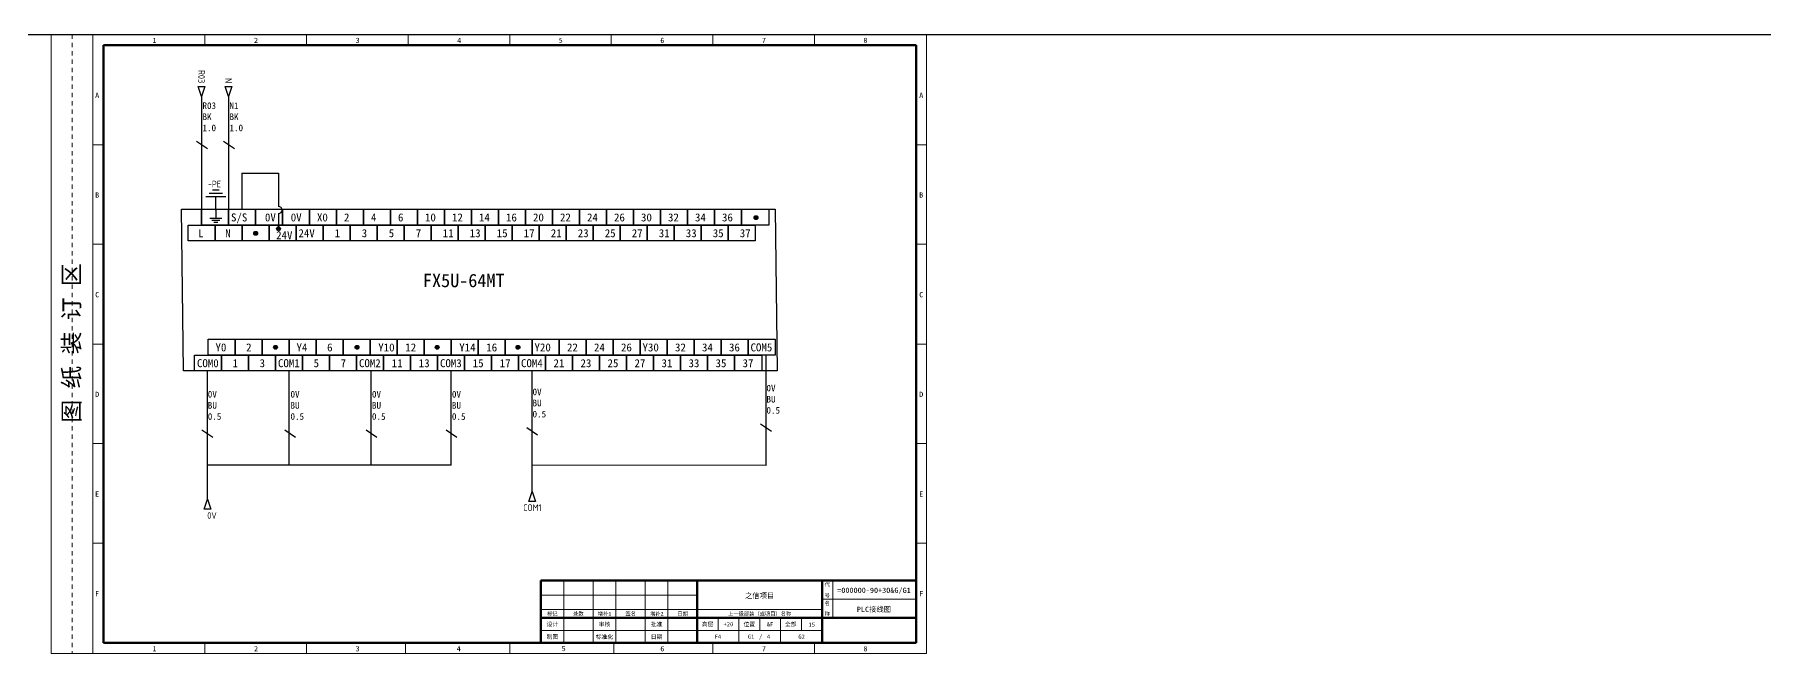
# Model space of a CAD drawing. Header units: millimetres. Extents: x -274 to 12554, y 2463 to 2760.
# Drawn here: x 5913 to 6743, y 2463 to 2760 of the extents above; entities that cross this region are included whole.
import ezdxf
from ezdxf.enums import TextEntityAlignment as Align

# ---------------------------------------------------------------- set-up
doc = ezdxf.new("R2010")
doc.units = ezdxf.units.MM
doc.linetypes.add('EPL_DASH', pattern=[1, 0.5, -0.5])
for name, color, linetype, lineweight in [('EPLAN201', 73, 'Continuous', 35), ('EPLAN451', 73, 'Continuous', 35), ('EPLAN452', 73, 'Continuous', 35), ('EPLAN453', 73, 'Continuous', 35)]:
    doc.layers.add(name, color=color, linetype=linetype, lineweight=lineweight)
for name, color, linetype in [('RED_0.5mm^2', 1, 'Continuous'), ('SYMS', 7, 'Continuous'), ('TAGS', 51, 'Continuous'), ('TAN_0.5mm^2', 31, 'Continuous'), ('WHT_0.5mm^2', 7, 'Continuous'), ('WIRENO', 70, 'Continuous'), ('XREF', 7, 'Continuous'), ('YEL_0.5mm^2', 2, 'Continuous'), ('YEL_2.5mm^2', 2, 'Continuous')]:
    doc.layers.add(name, color=color, linetype=linetype)
doc.styles.get("Standard").update_dxf_attribs({"font": ''})
doc.styles.add('WD_IEC', font='ISOCP2.shx', dxfattribs={"width": 0.9, "height": 4, "bigfont": 'gbcbig.shx'})
doc.styles.add('宋体', font='')
doc.styles.get('Standard').set_extended_font_data('SimSun')
doc.styles.get('宋体').set_extended_font_data('宋体')

# ---------------------------------------------------------------- blocks, each defined once
blk = doc.blocks.new('VGND2')
for p, q in [((0, 0), (0, -5)), ((-3.75, -5), (3.75, -5)), ((-2.5, -6.25), (2.5, -6.25)), ((-1.25, -7.5), (1.25, -7.5))]:
    blk.add_line(p, q)
at = {"style": 'WD_IEC'}
for tag, p in [('INST', (-5.25, 2.75)), ('LOC', (-5.25, -0.75)), ('TAG1', (-5.25, -4.25))]:
    blk.add_attdef(tag, text='', height=2.5, dxfattribs=at).set_placement(p, align=Align.RIGHT)
at = {"style": 'WD_IEC', "flags": 1}
blk.add_attdef('X2TERM01', (0, 0), '', height=0.32, dxfattribs=at)
blk = doc.blocks.new('wddot')
for radius in [0.72, 0.449, 0.223]:
    blk.add_circle((0, 0), radius)
blk = doc.blocks.new('HA1D3')
blk.add_lwpolyline([(0, 0), (-3.75, -1.25), (-3.75, 1.25)], close=True)
at = {"style": 'WD_IEC'}
blk.add_attdef('XREF', text='', height=2.5, dxfattribs=at).set_placement((-5, 0), align=Align.MIDDLE_RIGHT)
at = {"style": 'WD_IEC', "flags": 1}
blk.add_attdef('SIGCODE', text='', height=1, dxfattribs=at).set_placement((-2.5, 1.8), align=Align.RIGHT)
at = {"style": 'WD_IEC'}
for tag, p, height, flags in [('X1TERM01', (0, 0), 0.32, 1), ('WIRENO', (1.25, 1), 2.5, 8)]:
    blk.add_attdef(tag, p, '', height=height, dxfattribs=dict(at, flags=flags))
blk.add_attdef('DESC1', text='', height=2.5, dxfattribs=at).set_placement((1.25, -1), align=Align.TOP_LEFT)

msp = doc.modelspace()

# ---------------------------------------------------------------- linework, layer by layer
at = {"color": 5}
msp.add_line((145.55, 2760.38), (12554.42, 2760.38), dxfattribs=at)
at = {"color": 0}
for p, q in [((5990.59, 2709.18), (5995.79, 2705.66)), ((6003.55, 2709.18), (6008.75, 2705.66)), ((6012.27, 2693.94), (6029.95, 2693.94)), ((6029.95, 2693.94), (6029.95, 2677.8)), ((6029.95, 2674.55), (6029.95, 2667.24)), ((6203.44, 2614.14), (6203.44, 2606.55)), ((6203.44, 2606.55), (6209.93, 2606.55)), ((6209.93, 2606.55), (6209.93, 2598.96)), ((6261.27, 2573.63), (6266.47, 2570.12)), ((5993.14, 2570.67), (5998.35, 2567.16)), ((6032.84, 2570.67), (6038.05, 2567.16)), ((6071.93, 2570.67), (6077.14, 2567.16)), ((6110.31, 2570.67), (6115.52, 2567.16)), ((6149, 2571.82), (6154.21, 2568.3))]:
    msp.add_line(p, q, dxfattribs=at)
for p, q in [((6112.72, 2553.66), (5995.74, 2553.79)), ((6263.87, 2553.54), (6151.6, 2553.66))]:
    msp.add_line(p, q)
for points in [[(5983.37, 2676.53), (6268.25, 2676.53), (6269.24, 2598.96), (5984.36, 2598.96)], [(5992.97, 2676.53), (6005.93, 2676.53), (6005.93, 2668.94), (5992.97, 2668.94)], [(6005.93, 2676.53), (6018.89, 2676.53), (6018.89, 2668.94), (6005.93, 2668.94)], [(6018.89, 2676.53), (6031.85, 2676.53), (6031.85, 2668.94), (6018.89, 2668.94)], [(6031.85, 2676.53), (6044.81, 2676.53), (6044.81, 2668.94), (6031.85, 2668.94)], [(6044.81, 2676.53), (6057.77, 2676.53), (6057.77, 2668.94), (6044.81, 2668.94)], [(6057.77, 2676.53), (6070.73, 2676.53), (6070.73, 2668.94), (6057.77, 2668.94)], [(6070.73, 2676.53), (6083.69, 2676.53), (6083.69, 2668.94), (6070.73, 2668.94)], [(6083.69, 2676.53), (6096.65, 2676.53), (6096.65, 2668.94), (6083.69, 2668.94)], [(6096.65, 2676.53), (6109.61, 2676.53), (6109.61, 2668.94), (6096.65, 2668.94)], [(6109.61, 2676.53), (6122.57, 2676.53), (6122.57, 2668.94), (6109.61, 2668.94)], [(6122.57, 2676.53), (6135.53, 2676.53), (6135.53, 2668.94), (6122.57, 2668.94)], [(6135.53, 2676.53), (6148.49, 2676.53), (6148.49, 2668.94), (6135.53, 2668.94)], [(6148.49, 2676.53), (6161.45, 2676.53), (6161.45, 2668.94), (6148.49, 2668.94)], [(6161.45, 2676.53), (6174.41, 2676.53), (6174.41, 2668.94), (6161.45, 2668.94)], [(6174.41, 2676.53), (6187.37, 2676.53), (6187.37, 2668.94), (6174.41, 2668.94)], [(6187.37, 2676.53), (6200.33, 2676.53), (6200.33, 2668.94), (6187.37, 2668.94)], [(6200.33, 2676.53), (6213.29, 2676.53), (6213.29, 2668.94), (6200.33, 2668.94)], [(6213.29, 2676.53), (6226.25, 2676.53), (6226.25, 2668.94), (6213.29, 2668.94)], [(6226.25, 2676.53), (6239.21, 2676.53), (6239.21, 2668.94), (6226.25, 2668.94)], [(6239.21, 2676.53), (6252.17, 2676.53), (6252.17, 2668.94), (6239.21, 2668.94)], [(6252.17, 2676.53), (6265.13, 2676.53), (6265.13, 2668.94), (6252.17, 2668.94)], [(5986.48, 2668.94), (5999.45, 2668.94), (5999.45, 2661.35), (5986.48, 2661.35)], [(5999.44, 2668.94), (6012.41, 2668.94), (6012.41, 2661.35), (5999.44, 2661.35)], [(6012.4, 2668.94), (6025.37, 2668.94), (6025.37, 2661.35), (6012.4, 2661.35)], [(6025.36, 2668.94), (6038.33, 2668.94), (6038.33, 2661.35), (6025.36, 2661.35)], [(6038.32, 2668.94), (6051.29, 2668.94), (6051.29, 2661.35), (6038.32, 2661.35)], [(6051.28, 2668.94), (6064.25, 2668.94), (6064.25, 2661.35), (6051.28, 2661.35)], [(6064.24, 2668.94), (6077.21, 2668.94), (6077.21, 2661.35), (6064.24, 2661.35)], [(6077.2, 2668.94), (6090.17, 2668.94), (6090.17, 2661.35), (6077.2, 2661.35)], [(6090.16, 2668.94), (6103.13, 2668.94), (6103.13, 2661.35), (6090.16, 2661.35)], [(6103.12, 2668.94), (6116.09, 2668.94), (6116.09, 2661.35), (6103.12, 2661.35)], [(6116.08, 2668.94), (6129.05, 2668.94), (6129.05, 2661.35), (6116.08, 2661.35)], [(6129.04, 2668.94), (6142.01, 2668.94), (6142.01, 2661.35), (6129.04, 2661.35)], [(6142, 2668.94), (6154.97, 2668.94), (6154.97, 2661.35), (6142, 2661.35)], [(6154.96, 2668.94), (6167.93, 2668.94), (6167.93, 2661.35), (6154.96, 2661.35)], [(6167.92, 2668.94), (6180.89, 2668.94), (6180.89, 2661.35), (6167.92, 2661.35)], [(6180.88, 2668.94), (6193.85, 2668.94), (6193.85, 2661.35), (6180.88, 2661.35)], [(6193.84, 2668.94), (6206.81, 2668.94), (6206.81, 2661.35), (6193.84, 2661.35)], [(6206.8, 2668.94), (6219.77, 2668.94), (6219.77, 2661.35), (6206.8, 2661.35)], [(6219.76, 2668.94), (6232.73, 2668.94), (6232.73, 2661.35), (6219.76, 2661.35)], [(6232.72, 2668.94), (6245.69, 2668.94), (6245.69, 2661.35), (6232.72, 2661.35)], [(6245.68, 2668.94), (6258.65, 2668.94), (6258.65, 2661.35), (6245.68, 2661.35)], [(5996.08, 2614.14), (6009.05, 2614.14), (6009.05, 2606.55), (5996.08, 2606.55)], [(6009.04, 2614.14), (6022.01, 2614.14), (6022.01, 2606.55), (6009.04, 2606.55)], [(6022, 2614.14), (6034.97, 2614.14), (6034.97, 2606.55), (6022, 2606.55)], [(6034.96, 2614.14), (6047.93, 2614.14), (6047.93, 2606.55), (6034.96, 2606.55)], [(6047.92, 2614.14), (6060.89, 2614.14), (6060.89, 2606.55), (6047.92, 2606.55)], [(6060.88, 2614.14), (6073.85, 2614.14), (6073.85, 2606.55), (6060.88, 2606.55)], [(6073.84, 2614.14), (6086.81, 2614.14), (6086.81, 2606.55), (6073.84, 2606.55)], [(6086.8, 2614.14), (6099.77, 2614.14), (6099.77, 2606.55), (6086.8, 2606.55)], [(6099.76, 2614.14), (6112.73, 2614.14), (6112.73, 2606.55), (6099.76, 2606.55)], [(6112.72, 2614.14), (6125.69, 2614.14), (6125.69, 2606.55), (6112.72, 2606.55)], [(6125.68, 2614.14), (6138.65, 2614.14), (6138.65, 2606.55), (6125.68, 2606.55)], [(6138.64, 2614.14), (6151.61, 2614.14), (6151.61, 2606.55), (6138.64, 2606.55)], [(6151.6, 2614.14), (6164.57, 2614.14), (6164.57, 2606.55), (6151.6, 2606.55)], [(6164.56, 2614.14), (6177.53, 2614.14), (6177.53, 2606.55), (6164.56, 2606.55)], [(6177.52, 2614.14), (6190.49, 2614.14), (6190.49, 2606.55), (6177.52, 2606.55)], [(6190.48, 2614.14), (6203.45, 2614.14), (6203.45, 2606.55), (6190.48, 2606.55)], [(6203.44, 2614.14), (6216.41, 2614.14), (6216.41, 2606.55), (6203.44, 2606.55)], [(6216.4, 2614.14), (6229.37, 2614.14), (6229.37, 2606.55), (6216.4, 2606.55)], [(6229.36, 2614.14), (6242.33, 2614.14), (6242.33, 2606.55), (6229.36, 2606.55)], [(6242.32, 2614.14), (6255.29, 2614.14), (6255.29, 2606.55), (6242.32, 2606.55)], [(6255.28, 2614.14), (6268.25, 2614.14), (6268.25, 2606.55), (6255.28, 2606.55)], [(5989.6, 2606.55), (6002.57, 2606.55), (6002.57, 2598.96), (5989.6, 2598.96)], [(6002.56, 2606.55), (6015.53, 2606.55), (6015.53, 2598.96), (6002.56, 2598.96)], [(6015.52, 2606.55), (6028.49, 2606.55), (6028.49, 2598.96), (6015.52, 2598.96)], [(6028.48, 2606.55), (6041.45, 2606.55), (6041.45, 2598.96), (6028.48, 2598.96)], [(6041.44, 2606.55), (6054.41, 2606.55), (6054.41, 2598.96), (6041.44, 2598.96)], [(6054.4, 2606.55), (6067.37, 2606.55), (6067.37, 2598.96), (6054.4, 2598.96)], [(6067.36, 2606.55), (6080.33, 2606.55), (6080.33, 2598.96), (6067.36, 2598.96)], [(6080.32, 2606.55), (6093.29, 2606.55), (6093.29, 2598.96), (6080.32, 2598.96)], [(6093.28, 2606.55), (6106.25, 2606.55), (6106.25, 2598.96), (6093.28, 2598.96)], [(6106.24, 2606.55), (6119.21, 2606.55), (6119.21, 2598.96), (6106.24, 2598.96)], [(6119.2, 2606.55), (6132.17, 2606.55), (6132.17, 2598.96), (6119.2, 2598.96)], [(6132.16, 2606.55), (6145.13, 2606.55), (6145.13, 2598.96), (6132.16, 2598.96)], [(6145.12, 2606.55), (6158.09, 2606.55), (6158.09, 2598.96), (6145.12, 2598.96)], [(6158.08, 2606.55), (6171.05, 2606.55), (6171.05, 2598.96), (6158.08, 2598.96)], [(6171.04, 2606.55), (6184.01, 2606.55), (6184.01, 2598.96), (6171.04, 2598.96)], [(6184, 2606.55), (6196.97, 2606.55), (6196.97, 2598.96), (6184, 2598.96)], [(6196.96, 2606.55), (6209.93, 2606.55), (6209.93, 2598.96), (6196.96, 2598.96)], [(6209.92, 2606.55), (6222.89, 2606.55), (6222.89, 2598.96), (6209.92, 2598.96)], [(6222.88, 2606.55), (6235.85, 2606.55), (6235.85, 2598.96), (6222.88, 2598.96)], [(6235.84, 2606.55), (6248.81, 2606.55), (6248.81, 2598.96), (6235.84, 2598.96)], [(6248.8, 2606.55), (6261.77, 2606.55), (6261.77, 2598.96), (6248.8, 2598.96)]]:
    msp.add_lwpolyline(points, close=True, dxfattribs=at)
at = {"layer": 'EPLAN201', "color": 4, "linetype": 'Continuous', "lineweight": 20, "ltscale": 12}
for p, q in [((5920.85, 2760.38), (6340.85, 2760.38)), ((5920.85, 2463.38), (5920.85, 2760.38)), ((5994.6, 2760.38), (5994.6, 2755.38)), ((6043.35, 2760.38), (6043.35, 2755.38)), ((6092.1, 2760.38), (6092.1, 2755.38)), ((6140.85, 2755.38), (6140.85, 2760.38)), ((6189.6, 2760.38), (6189.6, 2755.38)), ((6238.35, 2760.38), (6238.35, 2755.38)), ((6287.1, 2760.38), (6287.1, 2755.38)), ((6340.85, 2760.38), (6340.85, 2463.38)), ((5940.85, 2707.55), (5945.85, 2707.55)), ((6335.85, 2707.55), (6340.85, 2707.55)), ((5940.85, 2659.72), (5945.85, 2659.72)), ((6335.85, 2659.72), (6340.85, 2659.72)), ((5940.85, 2611.88), (5945.85, 2611.88)), ((6335.85, 2611.88), (6340.85, 2611.88)), ((5940.85, 2564.05), (5945.85, 2564.05)), ((6335.85, 2564.05), (6340.85, 2564.05)), ((5940.85, 2516.22), (5945.85, 2516.22)), ((6335.85, 2516.22), (6340.85, 2516.22)), ((6290.85, 2489.38), (6335.85, 2489.38)), ((6155.85, 2474.38), (6290.85, 2474.38)), ((6240.85, 2480.38), (6240.85, 2474.38)), ((6250.85, 2480.38), (6250.85, 2474.38)), ((6250.85, 2474.38), (6250.85, 2468.38)), ((6260.85, 2480.38), (6260.85, 2474.38)), ((6270.85, 2480.38), (6270.85, 2474.38)), ((6270.85, 2474.38), (6270.85, 2468.38)), ((6280.85, 2480.38), (6280.85, 2474.38)), ((5994.6, 2468.38), (5994.6, 2463.38)), ((6043.35, 2468.38), (6043.35, 2463.38)), ((6090.85, 2463.38), (6090.85, 2468.38)), ((6140.85, 2468.38), (6140.85, 2463.38)), ((6190.85, 2463.38), (6190.85, 2468.38)), ((6238.35, 2468.38), (6238.35, 2463.38)), ((6287.1, 2468.38), (6287.1, 2463.38)), ((6340.85, 2463.38), (5920.85, 2463.38))]:
    msp.add_line(p, q, dxfattribs=at)
at = {"layer": 'EPLAN201', "color": 4, "linetype": 'EPL_DASH', "lineweight": 20, "ltscale": 4}
msp.add_line((5930.85, 2760.38), (5930.85, 2463.38), dxfattribs=at)
at = {"layer": 'EPLAN201', "color": 4, "linetype": 'Continuous', "lineweight": 20, "ltscale": 4}
for p, q in [((5940.85, 2463.38), (5940.85, 2760.38)), ((6155.85, 2491.38), (6230.85, 2491.38)), ((6166.85, 2468.38), (6166.85, 2498.38)), ((6180.85, 2468.38), (6180.85, 2498.38)), ((6191.85, 2468.38), (6191.85, 2498.38)), ((6205.85, 2468.38), (6205.85, 2498.38)), ((6216.81, 2468.45), (6216.81, 2498.45)), ((6295.85, 2480.38), (6295.85, 2498.38)), ((6155.85, 2484.38), (6290.85, 2484.38))]:
    msp.add_line(p, q, dxfattribs=at)
at = {"layer": 'EPLAN201', "color": 4, "linetype": 'Continuous', "lineweight": 50, "ltscale": 12}
for p, q in [((6335.85, 2755.38), (5945.85, 2755.38)), ((6155.85, 2468.38), (6155.85, 2498.38)), ((6230.85, 2468.38), (6230.85, 2498.38)), ((6290.85, 2468.38), (6290.85, 2498.38)), ((6155.85, 2480.38), (6335.85, 2480.38)), ((5945.85, 2468.38), (6335.85, 2468.38))]:
    msp.add_line(p, q, dxfattribs=at)
at = {"layer": 'EPLAN201', "color": 4, "linetype": 'Continuous', "lineweight": 50, "ltscale": 4}
for p, q in [((5945.85, 2755.38), (5945.85, 2468.38)), ((6335.85, 2755.38), (6335.85, 2468.38)), ((6155.85, 2498.38), (6335.85, 2498.38))]:
    msp.add_line(p, q, dxfattribs=at)
at = {"layer": 'EPLAN201', "color": 4, "linetype": 'Continuous', "lineweight": 15, "ltscale": 12}
for p, q in [((6140.85, 2468.38), (6140.85, 2463.38)), ((6090.85, 2463.38), (6190.85, 2463.38))]:
    msp.add_line(p, q, dxfattribs=at)
at = {"layer": 'EPLAN201', "color": 4, "linetype": 'Continuous', "lineweight": 35, "ltscale": 12}
msp.add_line((6155.85, 2468.38), (6335.85, 2468.38), dxfattribs=at)
at = {"layer": 'RED_0.5mm^2', "color": 0}
msp.add_line((5992.97, 2730.65), (5992.97, 2668.94), dxfattribs=at)
at = {"layer": 'TAN_0.5mm^2', "color": 0}
msp.add_line((6012.27, 2693.94), (6012.27, 2676.53), dxfattribs=at)
at = {"layer": 'WHT_0.5mm^2', "color": 0}
msp.add_line((6005.93, 2730.65), (6005.93, 2668.94), dxfattribs=at)
at = {"layer": 'YEL_0.5mm^2', "color": 0}
for p, q in [((5995.74, 2537.37), (5995.74, 2598.96)), ((6035.07, 2553.66), (6035.07, 2598.96)), ((6074.34, 2553.66), (6074.34, 2598.96)), ((6112.72, 2553.66), (6112.72, 2598.96)), ((6151.6, 2541.16), (6151.6, 2598.96)), ((6263.87, 2553.54), (6263.87, 2606.55))]:
    msp.add_line(p, q, dxfattribs=at)
at = {"layer": 'YEL_2.5mm^2', "color": 0}
msp.add_arc((6029.95, 2676.17), 1.63, 270, 90, dxfattribs=at)

# ---------------------------------------------------------------- block references
at = {"layer": 'SYMS', "color": 0}
ref = msp.add_blockref('HA1D3', (5992.97, 2730.65), dxfattribs=dict(at, xscale=1.28, yscale=1.28, zscale=1.28, rotation=270))
ref.add_attrib('XREF', 'R03', dxfattribs={"layer": 'XREF', "height": 3.2, "rotation": 270, "style": 'WD_IEC'}).set_placement((5992.97, 2737.05), align=Align.MIDDLE_RIGHT)
ref = msp.add_blockref('HA1D3', (6005.93, 2730.65), dxfattribs=dict(at, xscale=1.28, yscale=1.28, zscale=1.28, rotation=270))
ref.add_attrib('XREF', 'N', dxfattribs={"layer": 'XREF', "height": 3.2, "rotation": 270, "style": 'WD_IEC'}).set_placement((6005.93, 2737.05), align=Align.MIDDLE_RIGHT)
ref = msp.add_blockref('VGND2', (5999.73, 2676.13), dxfattribs=dict(at, xscale=1.28, yscale=1.28, zscale=1.28, rotation=180))
ref.add_attrib('TAG1', '-PE', dxfattribs={"layer": 'TAGS', "height": 3.2, "style": 'WD_IEC'}).set_placement((6002.34, 2687.02), align=Align.RIGHT)
for name, p, xscale, yscale, zscale in [('VGND2', (5999.73, 2676.13), 0.7680000000004653, 0.7679999999998834, 0.7679999999999995), ('wddot', (6259.05, 2672.54), 1.28, 1.28, 1.28), ('wddot', (6018.93, 2665), 1.28, 1.28, 1.28), ('wddot', (6029.91, 2667.2), 1.28, 1.28, 1.28), ('wddot', (6028.47, 2610.31), 1.28, 1.28, 1.28), ('wddot', (6067.59, 2610.31), 1.28, 1.28, 1.28), ('wddot', (6106.04, 2610.31), 1.28, 1.28, 1.28), ('wddot', (6144.81, 2610.31), 1.28, 1.28, 1.28)]:
    msp.add_blockref(name, p, dxfattribs=dict(at, xscale=xscale, yscale=yscale, zscale=zscale))
ref = msp.add_blockref('HA1D3', (6151.6, 2541.16), dxfattribs=dict(at, xscale=1.28, yscale=1.28, zscale=1.28, rotation=90))
ref.add_attrib('XREF', 'COM1', dxfattribs={"layer": 'XREF', "height": 3.2, "style": 'WD_IEC'}).set_placement((6156.1, 2533.35), align=Align.MIDDLE_RIGHT)
ref = msp.add_blockref('HA1D3', (5995.74, 2537.37), dxfattribs=dict(at, xscale=1.28, yscale=1.28, zscale=1.28, rotation=90))
ref.add_attrib('XREF', '0V', dxfattribs={"layer": 'XREF', "height": 3.2, "style": 'WD_IEC'}).set_placement((6000.24, 2529.57), align=Align.MIDDLE_RIGHT)

# ---------------------------------------------------------------- texts
at = {"layer": 'EPLAN201', "color": 4, "style": '宋体'}
msp.add_text('图 纸 装 订 区', height=8.016, rotation=90, dxfattribs=at).set_placement((5926.45, 2612.38), align=Align.TOP_CENTER)
for s, height, p in [('代', 1.8, (6293.28, 2496.46)), ('号', 1.8, (6293.28, 2491.2)), ('标记', 1.804, (6161.35, 2482.45)), ('处数', 1.804, (6173.84, 2482.45)), ('增补1', 1.804, (6186.37, 2482.45)), ('签名', 1.804, (6198.9, 2482.45)), ('增补2', 1.804, (6211.41, 2482.45)), ('日期', 1.804, (6223.87, 2482.45)), ('上一级部装（或项目）名称', 1.8036, (6260.78, 2482.45)), ('称', 1.8, (6293.28, 2482.44)), ('名', 1.8, (6293.28, 2487.46)), ('设计', 2.004, (6161.31, 2477.38)), ('审核', 2.004, (6186.36, 2477.38)), ('批准', 2.004, (6211.37, 2477.38)), ('高层', 2.004, (6235.85, 2477.38)), ('位置', 2.004, (6255.87, 2477.38)), ('全部', 2.004, (6275.71, 2477.38)), ('制图', 2.004, (6161.36, 2471.39)), ('标准化', 2.004, (6186.38, 2471.39)), ('日期', 2.004, (6211.35, 2471.39)), ('/', 2, (6261.26, 2471.41))]:
    msp.add_text(s, height=height, dxfattribs=at).set_placement(p, align=Align.MIDDLE_CENTER)
at = {"layer": 'EPLAN451', "color": 4, "style": '宋体'}
msp.add_text('之信项目', height=2.505, dxfattribs=at).set_placement((6260.81, 2491.1), align=Align.MIDDLE_CENTER)
at = {"layer": 'EPLAN452', "color": 4, "style": '宋体'}
for s, height, p in [('=000000-90+30&G/G1', 2.505, (6315.68, 2493.69)), ('PLC接线图', 2.505, (6315.65, 2484.55)), ('+20', 2.004, (6245.82, 2477.38)), ('&F', 2.004, (6265.83, 2477.38)), ('15', 2.004, (6285.82, 2477.18)), ('F4', 2.004, (6240.78, 2471.44)), ('G2', 2.004, (6280.93, 2471.4))]:
    msp.add_text(s, height=height, dxfattribs=at).set_placement(p, align=Align.MIDDLE_CENTER)
msp.add_text('G1', height=2.004, dxfattribs=at).set_placement((6258.28, 2471.41), align=Align.MIDDLE_RIGHT)
msp.add_text('4', height=2, dxfattribs=at).set_placement((6264.29, 2471.41), align=Align.MIDDLE_LEFT)
at = {"layer": 'EPLAN453', "color": 4, "style": '宋体'}
for s, p in [('1', (5970.35, 2757.63)), ('2', (6019.1, 2757.63)), ('3', (6067.85, 2757.63)), ('4', (6116.6, 2757.63)), ('5', (6165.35, 2757.63)), ('6', (6214.1, 2757.63)), ('7', (6262.85, 2757.63)), ('8', (6311.6, 2757.63)), ('A', (5942.85, 2731.22)), ('A', (6338.35, 2731.22)), ('B', (5942.85, 2683.38)), ('B', (6338.35, 2683.38)), ('C', (5942.85, 2635.55)), ('C', (6338.35, 2635.55)), ('D', (5942.85, 2587.72)), ('D', (6338.35, 2587.72)), ('E', (5942.85, 2539.88)), ('E', (6338.35, 2539.88)), ('F', (5942.85, 2492.05)), ('F', (6338.35, 2492.05)), ('1', (5970.35, 2465.63)), ('2', (6019.1, 2465.63)), ('3', (6067.85, 2465.63)), ('4', (6116.4, 2465.67)), ('5', (6166.74, 2465.74)), ('6', (6214.1, 2465.63)), ('7', (6262.85, 2465.63)), ('8', (6311.6, 2465.63))]:
    msp.add_text(s, height=2.5, dxfattribs=at).set_placement(p, align=Align.MIDDLE_CENTER)
at = {"layer": 'WIRENO', "color": 0, "attachment_point": 1}
for s, insert, char_height, width in [('{\\fSimSun|b0|i0|c134|p2;R03\\PBK\\P1.0}', (5993.39, 2727.87), 3.2, 3.2), ('{\\fSimSun|b0|i0|c134|p2;N1\\PBK\\P1.0}', (6006.35, 2727.87), 3.2, 3.2), ('{\\fSimSun|b0|i0|c134|p2;S/S}', (6007.07, 2674.56), 3.84, 4.8), ('{\\fSimSun|b0|i0|c134|p2;0V}', (6023.37, 2674.56), 3.84, 4.8), ('{\\fSimSun|b0|i0|c134|p2;0V}', (6035.75, 2674.56), 3.84, 4.8), ('{\\fSimSun|b0|i0|c134|p2;X0}', (6048.34, 2674.56), 3.84, 4.8), ('{\\fSimSun|b0|i0|c134|p2;2}', (6061.3, 2674.56), 3.84, 4.8), ('{\\fSimSun|b0|i0|c134|p2;4}', (6074.26, 2674.56), 3.84, 4.8), ('{\\fSimSun|b0|i0|c134|p2;6}', (6087.22, 2674.56), 3.84, 4.8), ('{\\fSimSun|b0|i0|c134|p2;10}', (6100.18, 2674.56), 3.84, 4.8), ('{\\fSimSun|b0|i0|c134|p2;12}', (6113.14, 2674.56), 3.84, 4.8), ('{\\fSimSun|b0|i0|c134|p2;14}', (6126.1, 2674.56), 3.84, 4.8), ('{\\fSimSun|b0|i0|c134|p2;16}', (6139.06, 2674.56), 3.84, 4.8), ('{\\fSimSun|b0|i0|c134|p2;20}', (6152.02, 2674.56), 3.84, 4.8), ('{\\fSimSun|b0|i0|c134|p2;22}', (6164.98, 2674.56), 3.84, 4.8), ('{\\fSimSun|b0|i0|c134|p2;24}', (6177.94, 2674.56), 3.84, 4.8), ('{\\fSimSun|b0|i0|c134|p2;26}', (6190.9, 2674.56), 3.84, 4.8), ('{\\fSimSun|b0|i0|c134|p2;30}', (6203.86, 2674.56), 3.84, 4.8), ('{\\fSimSun|b0|i0|c134|p2;32}', (6216.82, 2674.56), 3.84, 4.8), ('{\\fSimSun|b0|i0|c134|p2;34}', (6229.78, 2674.56), 3.84, 4.8), ('{\\fSimSun|b0|i0|c134|p2;36}', (6242.74, 2674.56), 3.84, 4.8), ('{\\fSimSun|b0|i0|c134|p2;L}', (5991.36, 2666.98), 3.84, 4.8), ('{\\fSimSun|b0|i0|c134|p2;N}', (6004.32, 2666.98), 3.84, 4.8), ('{\\fSimSun|b0|i0|c134|p2;24V}', (6028.74, 2666.02), 3.84, 4.8), ('{\\fSimSun|b0|i0|c134|p2;24V}', (6039.46, 2666.98), 3.84, 4.8), ('{\\fSimSun|b0|i0|c134|p2;1}', (6056.86, 2666.98), 3.84, 4.8), ('{\\fSimSun|b0|i0|c134|p2;3}', (6069.82, 2666.98), 3.84, 4.8), ('{\\fSimSun|b0|i0|c134|p2;5}', (6082.78, 2666.98), 3.84, 4.8), ('{\\fSimSun|b0|i0|c134|p2;7}', (6095.74, 2666.98), 3.84, 4.8), ('{\\fSimSun|b0|i0|c134|p2;11}', (6108.7, 2666.98), 3.84, 4.8), ('{\\fSimSun|b0|i0|c134|p2;13}', (6121.66, 2666.98), 3.84, 4.8), ('{\\fSimSun|b0|i0|c134|p2;15}', (6134.62, 2666.98), 3.84, 4.8), ('{\\fSimSun|b0|i0|c134|p2;17}', (6147.58, 2666.98), 3.84, 4.8), ('{\\fSimSun|b0|i0|c134|p2;21}', (6160.54, 2666.98), 3.84, 4.8), ('{\\fSimSun|b0|i0|c134|p2;23}', (6173.5, 2666.98), 3.84, 4.8), ('{\\fSimSun|b0|i0|c134|p2;25}', (6186.46, 2666.98), 3.84, 4.8), ('{\\fSimSun|b0|i0|c134|p2;27}', (6199.42, 2666.98), 3.84, 4.8), ('{\\fSimSun|b0|i0|c134|p2;31}', (6212.38, 2666.98), 3.84, 4.8), ('{\\fSimSun|b0|i0|c134|p2;33}', (6225.34, 2666.98), 3.84, 4.8), ('{\\fSimSun|b0|i0|c134|p2;35}', (6238.3, 2666.98), 3.84, 4.8), ('{\\fSimSun|b0|i0|c134|p2;37}', (6251.26, 2666.98), 3.84, 4.8), ('{\\fSimSun|b0|i0|c134|p2;FX5U-64MT}', (6099.2, 2645.57), 6.4, 4.8), ('{\\fSimSun|b0|i0|c134|p2;Y0}', (5999.64, 2612.17), 3.84, 4.8), ('{\\fSimSun|b0|i0|c134|p2;2}', (6014.33, 2612.17), 3.84, 4.8), ('{\\fSimSun|b0|i0|c134|p2;Y4}', (6038.52, 2612.17), 3.84, 4.8), ('{\\fSimSun|b0|i0|c134|p2;6}', (6053.21, 2612.17), 3.84, 4.8), ('{\\fSimSun|b0|i0|c134|p2;Y10}', (6077.76, 2612.17), 3.84, 4.8), ('{\\fSimSun|b0|i0|c134|p2;12}', (6090.72, 2612.17), 3.84, 4.8), ('{\\fSimSun|b0|i0|c134|p2;Y14}', (6116.64, 2612.17), 3.84, 4.8), ('{\\fSimSun|b0|i0|c134|p2;16}', (6129.6, 2612.17), 3.84, 4.8), ('{\\fSimSun|b0|i0|c134|p2;Y20}', (6152.74, 2612.17), 3.84, 4.8), ('{\\fSimSun|b0|i0|c134|p2;22}', (6168.34, 2612.17), 3.84, 4.8), ('{\\fSimSun|b0|i0|c134|p2;24}', (6181.3, 2612.17), 3.84, 4.8), ('{\\fSimSun|b0|i0|c134|p2;26}', (6194.26, 2612.17), 3.84, 4.8), ('{\\fSimSun|b0|i0|c134|p2;Y30}', (6204.58, 2612.17), 3.84, 4.8), ('{\\fSimSun|b0|i0|c134|p2;32}', (6220.18, 2612.17), 3.84, 4.8), ('{\\fSimSun|b0|i0|c134|p2;34}', (6233.14, 2612.17), 3.84, 4.8), ('{\\fSimSun|b0|i0|c134|p2;36}', (6246.1, 2612.17), 3.84, 4.8), ('{\\fSimSun|b0|i0|c134|p2;COM5}', (6256.42, 2612.17), 3.84, 4.8), ('{\\fSimSun|b0|i0|c134|p2;COM0}', (5990.74, 2604.59), 3.84, 4.8), ('{\\fSimSun|b0|i0|c134|p2;1}', (6007.84, 2604.59), 3.84, 4.8), ('{\\fSimSun|b0|i0|c134|p2;3}', (6020.8, 2604.59), 3.84, 4.8), ('{\\fSimSun|b0|i0|c134|p2;COM1}', (6029.62, 2604.59), 3.84, 4.8), ('{\\fSimSun|b0|i0|c134|p2;5}', (6046.72, 2604.59), 3.84, 4.8), ('{\\fSimSun|b0|i0|c134|p2;7}', (6059.68, 2604.59), 3.84, 4.8), ('{\\fSimSun|b0|i0|c134|p2;COM2}', (6068.5, 2604.59), 3.84, 4.8), ('{\\fSimSun|b0|i0|c134|p2;11}', (6084.23, 2604.59), 3.84, 4.8), ('{\\fSimSun|b0|i0|c134|p2;13}', (6097.19, 2604.59), 3.84, 4.8), ('{\\fSimSun|b0|i0|c134|p2;COM3}', (6107.38, 2604.59), 3.84, 4.8), ('{\\fSimSun|b0|i0|c134|p2;15}', (6123.11, 2604.59), 3.84, 4.8), ('{\\fSimSun|b0|i0|c134|p2;17}', (6136.07, 2604.59), 3.84, 4.8), ('{\\fSimSun|b0|i0|c134|p2;COM4}', (6146.26, 2604.59), 3.84, 4.8), ('{\\fSimSun|b0|i0|c134|p2;21}', (6161.86, 2604.59), 3.84, 4.8), ('{\\fSimSun|b0|i0|c134|p2;23}', (6174.82, 2604.59), 3.84, 4.8), ('{\\fSimSun|b0|i0|c134|p2;25}', (6187.78, 2604.59), 3.84, 4.8), ('{\\fSimSun|b0|i0|c134|p2;27}', (6200.74, 2604.59), 3.84, 4.8), ('{\\fSimSun|b0|i0|c134|p2;31}', (6213.7, 2604.59), 3.84, 4.8), ('{\\fSimSun|b0|i0|c134|p2;33}', (6226.66, 2604.59), 3.84, 4.8), ('{\\fSimSun|b0|i0|c134|p2;35}', (6239.62, 2604.59), 3.84, 4.8), ('{\\fSimSun|b0|i0|c134|p2;37}', (6252.58, 2604.59), 3.84, 4.8), ('{\\fSimSun|b0|i0|c134|p2;0V\\PBU\\P0.5}', (6151.8, 2590.51), 3.2, 3.2), ('{\\fSimSun|b0|i0|c134|p2;0V\\PBU\\P0.5}', (6264.07, 2592.33), 3.2, 3.2), ('{\\fSimSun|b0|i0|c134|p2;0V\\PBU\\P0.5}', (5995.94, 2589.37), 3.2, 3.2), ('{\\fSimSun|b0|i0|c134|p2;0V\\PBU\\P0.5}', (6035.64, 2589.37), 3.2, 3.2), ('{\\fSimSun|b0|i0|c134|p2;0V\\PBU\\P0.5}', (6074.73, 2589.37), 3.2, 3.2), ('{\\fSimSun|b0|i0|c134|p2;0V\\PBU\\P0.5}', (6113.11, 2589.36), 3.2, 3.2)]:
    msp.add_mtext(s, dxfattribs=dict(at, insert=insert, char_height=char_height, width=width))

doc.saveas('drawing.dxf')
